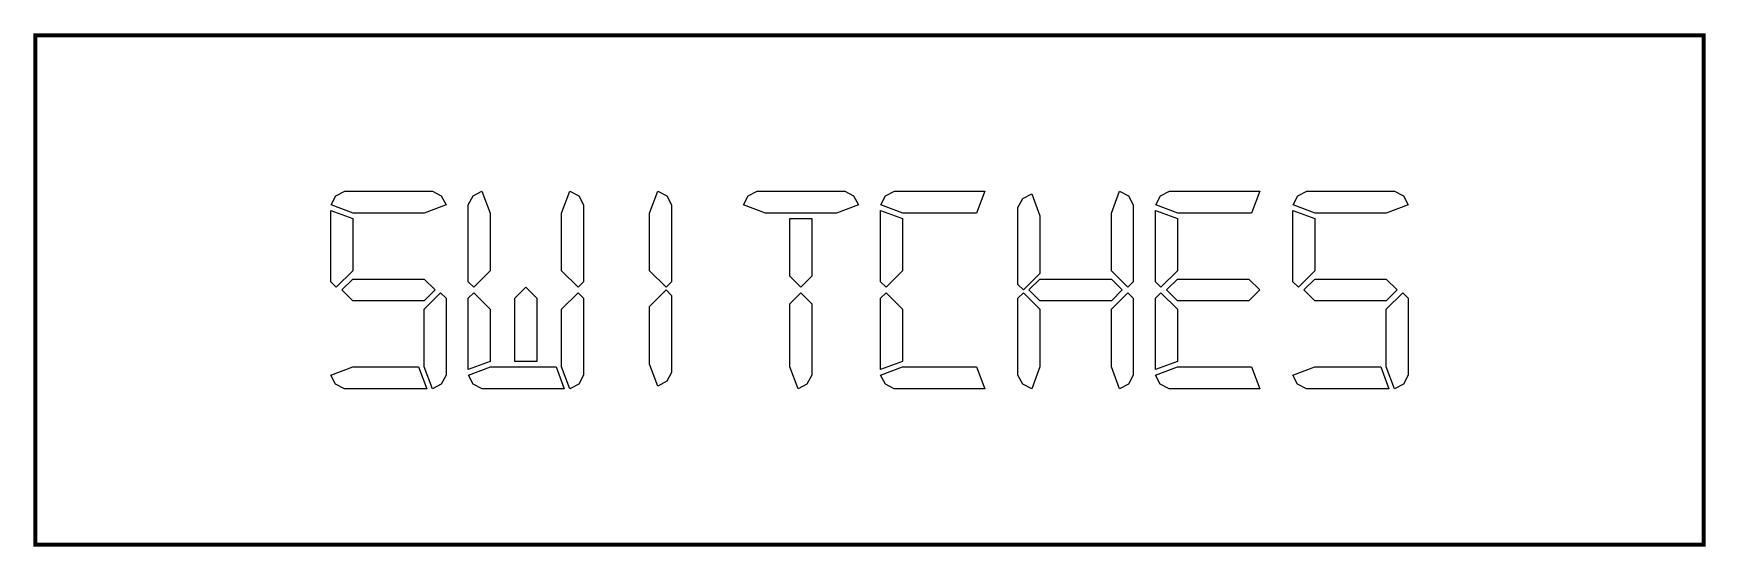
# Model space of a CAD drawing. Extents: x 0 to 2.95, y 0 to 0.91.
import ezdxf

# ---------------------------------------------------------------- set-up
doc = ezdxf.new("R2010")
doc.units = 0
doc.layers.get('0').update_dxf_attribs({"linetype": 'CONTINUOUS'})

msp = doc.modelspace()

# ---------------------------------------------------------------- linework, layer by layer
at = {"color": 0, "const_width": 0.006909}
msp.add_lwpolyline([(0.003472, 0.902018), (2.94933, 0.902018), (2.94933, 0.003418), (0.003472, 0.003418), (0.003472, 0.902018)], close=True, dxfattribs=at)
at = {"color": 0}
for points in [[(0.564344, 0.588488), (0.525553, 0.603082), (0.534017, 0.618815), (0.549804, 0.627279), (0.704482, 0.627279), (0.720215, 0.618815), (0.728733, 0.603082), (0.689942, 0.588488), (0.564344, 0.588488)], [(0.777507, 0.457574), (0.767794, 0.467285), (0.767794, 0.603082), (0.776258, 0.618815), (0.792046, 0.627279), (0.806586, 0.588488), (0.806586, 0.486654), (0.777507, 0.457574)], [(0.932617, 0.486654), (0.932617, 0.588488), (0.947157, 0.627279), (0.962944, 0.618815), (0.971408, 0.603082), (0.971408, 0.467285), (0.961751, 0.457574), (0.932617, 0.486654)], [(1.08805, 0.486654), (1.08805, 0.588488), (1.10259, 0.627279), (1.11838, 0.618815), (1.12684, 0.603082), (1.12684, 0.467285), (1.11719, 0.457574), (1.08805, 0.486654)], [(1.29248, 0.588488), (1.25369, 0.603082), (1.26215, 0.618815), (1.27794, 0.627279), (1.43261, 0.627279), (1.44835, 0.618815), (1.45687, 0.603082), (1.41808, 0.588488), (1.29248, 0.588488)], [(1.66564, 0.588488), (1.53521, 0.588488), (1.49642, 0.603082), (1.50483, 0.618815), (1.52061, 0.627279), (1.68018, 0.627279), (1.66564, 0.588488)], [(1.74832, 0.452746), (1.73861, 0.462457), (1.73861, 0.598199), (1.74707, 0.613986), (1.76286, 0.62245), (1.7774, 0.583658), (1.7774, 0.481825), (1.74832, 0.452746)], [(1.90349, 0.486654), (1.90349, 0.588488), (1.91803, 0.627279), (1.93375, 0.618815), (1.94228, 0.603082), (1.94228, 0.467285), (1.93257, 0.457574), (1.90349, 0.486654)], [(2.15104, 0.588488), (2.02061, 0.588488), (1.98182, 0.603082), (1.99029, 0.618815), (2.00608, 0.627279), (2.16558, 0.627279), (2.15104, 0.588488)], [(2.26329, 0.588488), (2.2245, 0.603082), (2.23296, 0.618815), (2.24875, 0.627279), (2.40343, 0.627279), (2.41917, 0.618815), (2.42768, 0.603082), (2.38889, 0.588488), (2.26329, 0.588488)], [(0.563857, 0.578776), (0.563857, 0.486654), (0.534776, 0.457574), (0.525065, 0.467285), (0.525065, 0.593317), (0.563857, 0.578776)], [(1.53472, 0.578776), (1.53472, 0.486654), (1.50558, 0.457574), (1.49593, 0.467285), (1.49593, 0.593317), (1.53472, 0.578776)], [(2.02013, 0.578776), (2.02013, 0.486654), (1.99104, 0.457574), (1.98133, 0.467285), (1.98133, 0.593317), (2.02013, 0.578776)], [(2.26281, 0.578776), (2.26281, 0.486654), (2.23372, 0.457574), (2.22401, 0.467285), (2.22401, 0.593317), (2.26281, 0.578776)], [(1.33561, 0.476997), (1.33561, 0.578776), (1.3744, 0.578776), (1.3744, 0.476997), (1.35503, 0.457574), (1.33561, 0.476997)], [(0.689942, 0.472114), (0.70931, 0.452746), (0.689942, 0.433322), (0.563857, 0.433322), (0.544487, 0.452746), (0.563857, 0.472114), (0.689942, 0.472114)], [(0.719021, 0.447863), (0.728733, 0.438206), (0.728733, 0.302408), (0.720215, 0.286675), (0.704482, 0.278211), (0.689942, 0.317003), (0.689942, 0.418782), (0.719021, 0.447863)], [(0.767794, 0.312121), (0.767794, 0.438206), (0.777507, 0.447863), (0.806586, 0.418782), (0.806586, 0.32666), (0.767794, 0.312121)], [(0.888997, 0.32666), (0.850206, 0.32666), (0.850206, 0.438206), (0.869629, 0.457574), (0.888997, 0.438206), (0.888997, 0.32666)], [(0.961751, 0.447863), (0.971408, 0.438206), (0.971408, 0.302408), (0.962944, 0.286675), (0.947157, 0.278211), (0.932617, 0.317003), (0.932617, 0.418782), (0.961751, 0.447863)], [(1.11719, 0.452746), (1.12684, 0.443033), (1.12684, 0.307346), (1.11838, 0.291558), (1.10259, 0.28304), (1.08805, 0.321832), (1.08805, 0.423665), (1.11719, 0.452746)], [(1.35503, 0.447863), (1.3744, 0.428494), (1.3744, 0.302408), (1.36594, 0.286675), (1.35015, 0.278211), (1.33561, 0.317003), (1.33561, 0.428494), (1.35503, 0.447863)], [(1.49593, 0.312121), (1.49593, 0.438206), (1.50558, 0.447863), (1.53472, 0.418782), (1.53472, 0.32666), (1.49593, 0.312121)], [(1.7774, 0.418782), (1.7774, 0.317003), (1.76286, 0.278211), (1.74707, 0.286675), (1.73861, 0.302408), (1.73861, 0.438206), (1.74832, 0.447863), (1.7774, 0.418782)], [(1.90349, 0.472114), (1.92285, 0.452746), (1.90349, 0.433322), (1.7774, 0.433322), (1.75803, 0.452746), (1.7774, 0.472114), (1.90349, 0.472114)], [(1.93257, 0.447863), (1.94228, 0.438206), (1.94228, 0.302408), (1.93375, 0.286675), (1.91803, 0.278211), (1.90349, 0.317003), (1.90349, 0.418782), (1.93257, 0.447863)], [(1.98133, 0.312121), (1.98133, 0.438206), (1.99104, 0.447863), (2.02013, 0.418782), (2.02013, 0.32666), (1.98133, 0.312121)], [(2.14615, 0.472114), (2.16558, 0.452746), (2.14615, 0.433322), (2.02013, 0.433322), (2.00071, 0.452746), (2.02013, 0.472114), (2.14615, 0.472114)], [(2.38889, 0.472114), (2.40826, 0.452746), (2.38889, 0.433322), (2.26281, 0.433322), (2.24343, 0.452746), (2.26281, 0.472114), (2.38889, 0.472114)], [(2.41797, 0.447863), (2.42768, 0.438206), (2.42768, 0.302408), (2.41917, 0.286675), (2.40343, 0.278211), (2.38889, 0.317003), (2.38889, 0.418782), (2.41797, 0.447863)], [(0.694769, 0.278211), (0.549317, 0.278211), (0.533529, 0.286675), (0.525065, 0.302408), (0.563857, 0.317003), (0.680231, 0.317003), (0.694769, 0.278211)], [(0.9375, 0.278211), (0.792535, 0.278211), (0.776747, 0.286675), (0.768283, 0.302408), (0.807075, 0.317003), (0.92296, 0.317003), (0.9375, 0.278211)], [(1.68018, 0.278211), (1.52018, 0.278211), (1.50439, 0.286675), (1.49593, 0.302408), (1.53472, 0.317003), (1.66564, 0.317003), (1.68018, 0.278211)], [(2.16558, 0.278211), (2.00558, 0.278211), (1.98981, 0.286675), (1.98133, 0.302408), (2.02013, 0.317003), (2.15104, 0.317003), (2.16558, 0.278211)], [(2.39372, 0.278211), (2.24826, 0.278211), (2.23247, 0.286675), (2.22401, 0.302408), (2.26281, 0.317003), (2.37918, 0.317003), (2.39372, 0.278211)]]:
    msp.add_lwpolyline(points, dxfattribs=at)

doc.saveas('drawing.dxf')
